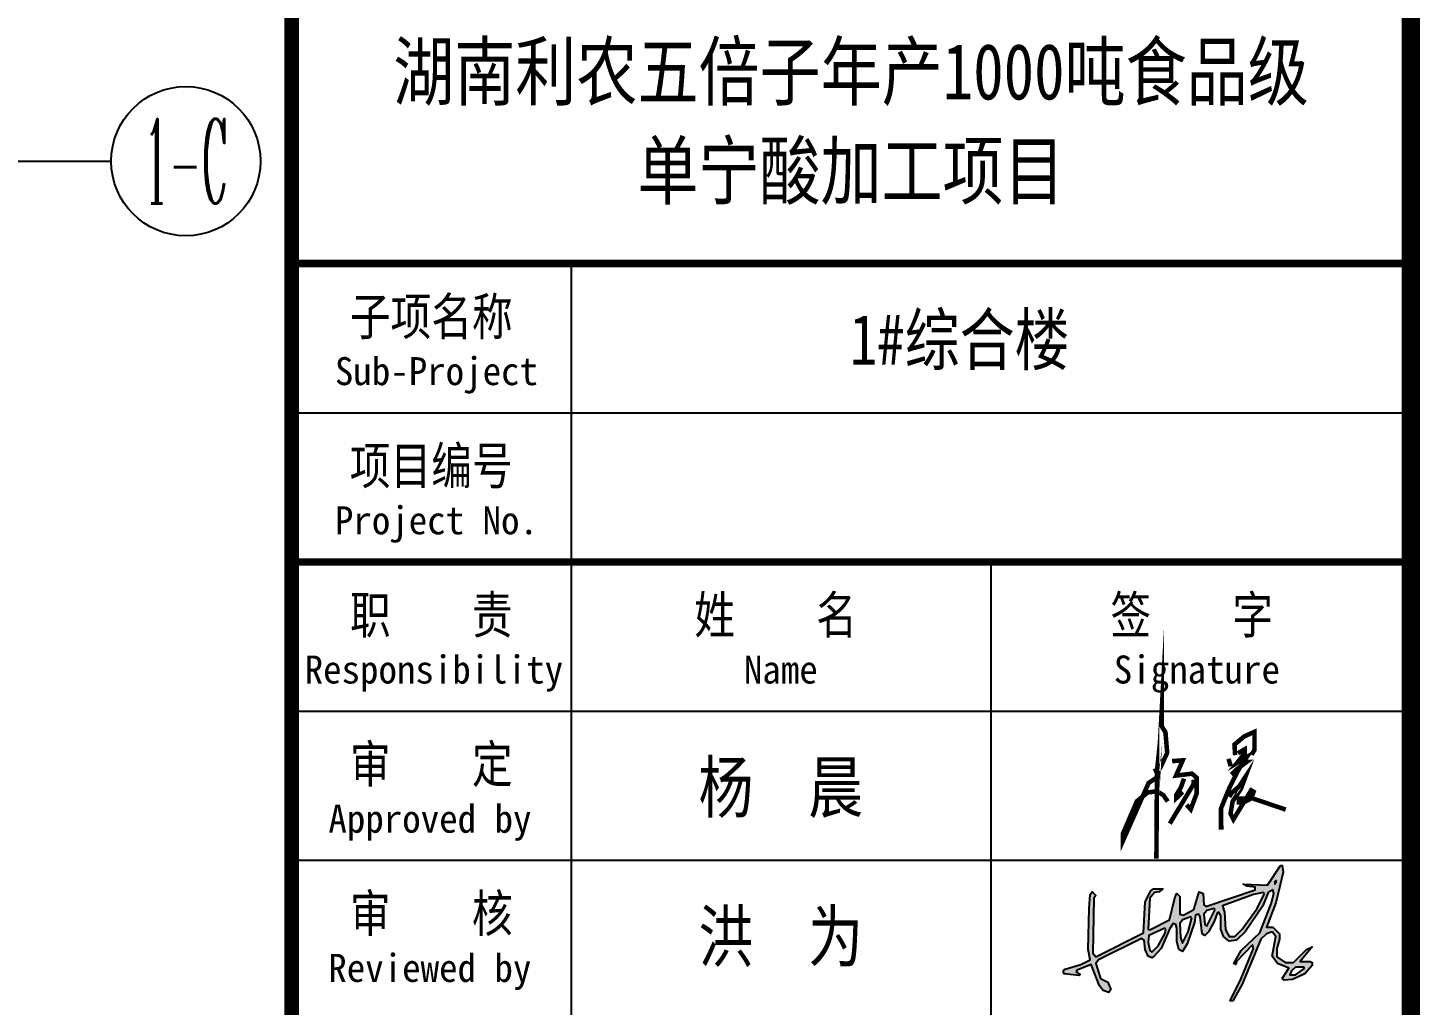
# Model space of a CAD drawing. Extents: x -6243262 to 3079315, y -2914302 to 172723.
# Drawn here: x -2385797 to -2378333, y -716927 to -711687 of the extents above; entities that cross this region are included whole.
import ezdxf
from ezdxf.enums import TextEntityAlignment as Align

# ---------------------------------------------------------------- set-up
doc = ezdxf.new("R2010")
doc.units = 0
doc.header["$LTSCALE"] = 1000
for name, color, linetype in [('AXIS', 3, 'Continuous'), ('AXIS_TEXT', 7, 'Continuous'), ('P-图框', 7, 'Continuous'), ('PUB_TITLE', 4, 'Continuous')]:
    doc.layers.add(name, color=color, linetype=linetype)
doc.styles.add('_TCH_AXIS', font='COMPLEX', dxfattribs={"bigfont": 'GBCBIG'})
doc.styles.add('COMPLEX', font='COMPLEX')
doc.styles.add('STYLE-ARIAL', font='')
doc.styles.add('图签', font='', dxfattribs={"width": 0.66})
doc.styles.get('STYLE-ARIAL').set_extended_font_data('NSimSun')
doc.styles.get('图签').set_extended_font_data('SimSun')

# ---------------------------------------------------------------- blocks, each defined once
blk = doc.blocks.new('A$C00294823')
at = {"linetype": 'Continuous'}
h = blk.add_hatch(color=256, dxfattribs=at)
h.dxf.hatch_style = 1
h.paths.add_polyline_path([(219.000000537997, 123.9999996400775), (206.000000537997, 124.4999996400775), (206.000000537997, 118.9999996400775), (151.21712592026, 100.3944950529215), (150.000000537997, 114.9999996400775), (146.000000537997, 116.9999996400775), (140.000000537997, 97.99999964007746), (129.000000537997, 91.99999964007746), (125.000000537997, 92.99999964007749), (125.000000537997, 111.9999996400775), (122.000000537997, 114.9999996400775), (120.000000537997, 111.9999996400775), (114.000000537997, 86.99999964007748), (90.87183362294488, 74.88524554171683), (93.00000053799702, 109.9999996400775), (98.00000053799702, 115.9999996400775), (103.000000537997, 116.9999996400775), (107.000000537997, 119.9999996400775), (97.00000053799704, 119.9999996400775), (94.00000053799704, 117.9999996400775), (88.00000053799704, 105.9999996400775), (86.00000053799705, 72.99999964007749), (35.00000053799704, 46.99999964007747), (32.00000053799704, 50.99999964007748), (33.00000053799704, 109.9999996400775), (35.00000053799704, 112.9999996400775), (31.00000053799704, 116.9999996400775), (29.00000053799704, 113.9999996400775), (28.00000053799704, 98.99999964007745), (27.00000053799704, 54.9999996400775), (29.00000053799704, 43.99999964007748), (19.00000053799703, 38.99999964007748), (2.00000053799704, 33.99999964007748), (5.379970389185471e-07, 31.99999964007748), (1.000000537997039, 28.99999964007748), (17.00000053799704, 26.99999964007748), (18.00000053799704, 28.99999964007748), (12.22222276021926, 31.88888852896637), (30.00000053799704, 38.99999964007748), (39.00000053799704, 15.99999964007748), (43.00000053799704, 10.99999964007748), (49.00000053799704, 8.999999640077476), (51.00000053799704, 11.99999964007748), (48.00000053799704, 19.99999964007748), (40.00000053799704, 23.99999964007748), (35.00000053799704, 39.99999964007748), (38.00000053799704, 43.99999964007748), (86.66666720466371, 68.3333329734108), (88.00000053799705, 54.99999964007748), (91.00000053799702, 47.99999964007748), (95.00000053799704, 45.99999964007748), (97.00000053799704, 46.99999964007748), (105.000000537997, 55.99999964007749), (114.0000005379971, 76.9999996400775), (118.000000537997, 82.99999964007748), (121.000000537997, 81.99999964007746), (122.000000537997, 77.99999964007755), (122.000000537997, 63.99999964007748), (124.000000537997, 54.99999964007748), (128.000000537997, 52.99999964007748), (133.000000537997, 60.9999996400775), (141.000000537997, 83.9999996400774), (142.000000537997, 91.99999964007748), (145.000000537997, 92.99999964007748), (147.000000537997, 89.99999964007748), (149.000000537997, 71.99999964007748), (152.000000537997, 69.99999964007748), (156.000000537997, 73.99999964007748), (162.000000537997, 84.99999964007743), (166.000000537997, 96.9999996400775), (169.000000537997, 90.99999964007739), (169.000000537997, 76.99999964007746), (172.000000537997, 68.99999964007749), (178.0000005379971, 63.99999964007748), (186.000000537997, 64.99999964007748), (195.000000537997, 73.99999964007746), (214.0000005379971, 101.9999996400775), (220.000000537997, 115.9999996400775), (225.000000537997, 118.9999996400775), (226.0000005379971, 114.9999996400775), (223.000000537997, 103.9999996400776), (211.000000537997, 72.99999964007745), (191.000000537997, 53.9999996400775), (183.000000537997, 39.99999964007747), (183.7547175191291, 39.62264114951144), (203.000000537997, 59.99999964007748), (204.000000537997, 55.9999996400775), (191.0000005379972, 23.99999964007766), (179.0000005379971, -3.599225237849168e-07), (182.000000537997, -3.599225237849168e-07), (192.0000005379971, 17.99999964007754), (212.000000537997, 65.99999964007748), (218.000000537997, 71.99999964007748), (224.000000537997, 73.99999964007748), (228.000000537997, 68.99999964007748), (224.000000537997, 47.99999964007749), (230.0000005379971, 39.99999964007746), (242.000000537997, 34.99999964007747), (235.0000005379971, 23.99999964007746), (237.0000005379971, 21.99999964007748), (246.000000537997, 22.99999964007748), (259.000000537997, 28.99999964007746), (267.000000537997, 37.99999964007751), (267.000000537997, 40.99999964007745), (265.0000005379971, 41.99999964007748), (254.000000537997, 41.99999964007748), (267.000000537997, 57.99999964007746), (261.000000537997, 54.99999964007748), (247.0000005379971, 40.99999964007748), (238.0000005379971, 40.99999964007748), (229.0000005379971, 46.99999964007748), (229.0000005379971, 55.9999996400776), (232.000000537997, 65.99999964007739), (232.000000537997, 71.9999996400775), (225.000000537997, 78.99999964007748), (218.0000005379971, 78.99999964007746), (228.000000537997, 104.9999996400774), (236.000000537997, 137.9999996400775), (235.000000537997, 144.9999996400775), (233.000000537997, 144.9999996400775)])
h.paths.add_polyline_path([(91.00000053799704, 62.99999964007748), (92.00000053799702, 69.99999964007748), (110.3246758626724, 78.62337626345409), (109.0000005379971, 71.9999996400775), (102.000000537997, 58.99999964007746), (93.72727326526976, 50.7272723673502)], flags=16)
h.paths.add_polyline_path([(126.000000537997, 67.99999964007748), (124.804348364084, 85.93478224877313), (138.390244440436, 90.4634142742238), (134.000000537997, 73.99999964007742), (128.000000537997, 61.99999964007747)], flags=16)
h.paths.add_polyline_path([(152.000000537997, 81.99999964007748), (150.7111116491081, 96.17777741785525), (163.7142862522828, 99.4285710686489), (154.000000537997, 79.99999964007746)], flags=16)
h.paths.add_polyline_path([(174.000000537997, 75.99999964007748), (173.000000537997, 94.9999996400775), (171.000000537997, 101.9999996400775), (204.000000537997, 113.9999996400775), (216.650000537997, 116.2999996400775), (208.000000537997, 98.9999996400775), (192.0000005379971, 76.99999964007756), (184.000000537997, 68.99999964007748), (178.000000537997, 68.99999964007748)], flags=16)
h.paths.add_polyline_path([(227.0000005379971, 124.9999996400775), (227.000000537997, 127.9999996400775), (228.0000005379971, 125.9999996400775)], flags=16)
h.paths.add_polyline_path([(228.000000537997, 126.9999996400775), (228.000000537997, 128.9999996400775), (229.000000537997, 127.9999996400775)], flags=16)
h.paths.add_polyline_path([(243.000000537997, 27.99999964007747), (245.0000005379971, 31.99999964007748), (249.000000537997, 35.99999964007748), (260.4285719665684, 35.99999964007748), (249.000000537997, 27.99999964007748)], flags=16)
for points in [[(233.000000537997, 144.9999996400775), (235.000000537997, 144.9999996400775), (236.000000537997, 137.9999996400775), (228.000000537997, 104.9999996400775), (218.000000537997, 78.99999964007748), (225.000000537997, 78.99999964007748), (232.000000537997, 71.99999964007748), (232.000000537997, 65.99999964007748), (229.000000537997, 55.99999964007748), (229.000000537997, 46.99999964007748), (238.000000537997, 40.99999964007748), (247.000000537997, 40.99999964007748), (261.000000537997, 54.99999964007748), (267.000000537997, 57.99999964007748), (254.000000537997, 41.99999964007748), (265.000000537997, 41.99999964007748), (267.000000537997, 40.99999964007748), (267.000000537997, 37.99999964007748), (259.000000537997, 28.99999964007748), (246.000000537997, 22.99999964007748), (237.000000537997, 21.99999964007748), (235.000000537997, 23.99999964007748), (242.000000537997, 34.99999964007748), (230.000000537997, 39.99999964007748), (224.000000537997, 47.99999964007748), (228.000000537997, 68.99999964007748), (224.000000537997, 73.99999964007748), (218.000000537997, 71.99999964007748), (212.000000537997, 65.99999964007748), (192.000000537997, 17.99999964007748), (182.000000537997, -3.599225237849168e-07), (179.000000537997, -3.599225237849168e-07), (191.000000537997, 23.99999964007748), (204.000000537997, 55.99999964007748), (203.000000537997, 59.99999964007748), (186.000000537997, 41.99999964007748), (185.000000537997, 38.99999964007748), (183.000000537997, 39.99999964007748), (191.000000537997, 53.99999964007748), (211.000000537997, 72.99999964007748), (223.000000537997, 103.9999996400775), (226.000000537997, 114.9999996400775), (225.000000537997, 118.9999996400775), (220.000000537997, 115.9999996400775), (214.000000537997, 101.9999996400775), (195.000000537997, 73.99999964007748), (186.000000537997, 64.99999964007748), (178.000000537997, 63.99999964007748), (172.000000537997, 68.99999964007748), (169.000000537997, 76.99999964007748), (169.000000537997, 90.99999964007748), (167.000000537997, 94.99999964007748), (165.000000537997, 93.99999964007748), (162.000000537997, 84.99999964007748), (156.000000537997, 73.99999964007748), (152.000000537997, 69.99999964007748), (149.000000537997, 71.99999964007748), (147.000000537997, 89.99999964007748), (145.000000537997, 92.99999964007748), (142.000000537997, 91.99999964007748), (141.000000537997, 83.99999964007748), (133.000000537997, 60.99999964007748), (128.000000537997, 52.99999964007748), (124.000000537997, 54.99999964007748), (122.000000537997, 63.99999964007748), (122.000000537997, 77.99999964007748), (121.000000537997, 81.99999964007748), (118.000000537997, 82.99999964007748), (114.000000537997, 76.99999964007748), (105.000000537997, 55.99999964007748), (97.00000053799704, 46.99999964007748), (95.00000053799704, 45.99999964007748), (91.00000053799704, 47.99999964007748), (88.00000053799704, 54.99999964007748), (87.00000053799704, 64.99999964007748), (84.00000053799704, 66.99999964007748), (38.00000053799704, 43.99999964007748), (35.00000053799704, 39.99999964007748), (40.00000053799704, 23.99999964007748), (48.00000053799704, 19.99999964007748), (51.00000053799704, 11.99999964007748), (49.00000053799704, 8.999999640077476), (43.00000053799704, 10.99999964007748), (39.00000053799704, 15.99999964007748), (30.00000053799704, 38.99999964007748), (15.00000053799704, 32.99999964007748), (14.00000053799704, 30.99999964007748), (18.00000053799704, 28.99999964007748), (17.00000053799704, 26.99999964007748), (1.000000537997039, 28.99999964007748), (5.379970389185473e-07, 31.99999964007748), (2.000000537997039, 33.99999964007748), (19.00000053799704, 38.99999964007748), (29.00000053799704, 43.99999964007748), (27.00000053799704, 54.99999964007748), (28.00000053799704, 98.99999964007748), (29.00000053799704, 113.9999996400775), (31.00000053799704, 116.9999996400775), (35.00000053799704, 112.9999996400775), (33.00000053799704, 109.9999996400775), (32.00000053799704, 50.99999964007748), (35.00000053799704, 46.99999964007748), (86.00000053799704, 72.99999964007748), (88.00000053799704, 105.9999996400775), (94.00000053799704, 117.9999996400775), (97.00000053799704, 119.9999996400775), (107.000000537997, 119.9999996400775), (103.000000537997, 116.9999996400775), (98.00000053799704, 115.9999996400775), (93.00000053799704, 109.9999996400775), (91.00000053799704, 76.99999964007748), (93.00000053799704, 75.99999964007748), (114.000000537997, 86.99999964007748), (120.000000537997, 111.9999996400775), (122.000000537997, 114.9999996400775), (125.000000537997, 111.9999996400775), (125.000000537997, 92.99999964007748), (129.000000537997, 91.99999964007748), (140.000000537997, 97.99999964007748), (146.000000537997, 116.9999996400775), (150.000000537997, 114.9999996400775), (151.000000537997, 102.9999996400775), (153.000000537997, 100.9999996400775), (206.000000537997, 118.9999996400775), (206.000000537997, 121.9999996400775), (197.000000537997, 122.9999996400775), (193.000000537997, 124.9999996400775), (219.000000537997, 123.9999996400775), (233.000000537997, 144.9999996400775)], [(228.000000537997, 125.9999996400775), (227.000000537997, 127.9999996400775), (227.000000537997, 124.9999996400775), (228.000000537997, 125.9999996400775)], [(229.000000537997, 127.9999996400775), (228.000000537997, 128.9999996400775), (228.000000537997, 126.9999996400775), (229.000000537997, 127.9999996400775)], [(216.000000537997, 114.9999996400775), (215.000000537997, 115.9999996400775), (204.000000537997, 113.9999996400775), (171.000000537997, 101.9999996400775), (173.000000537997, 94.99999964007748), (174.000000537997, 75.99999964007748), (178.000000537997, 68.99999964007748), (184.000000537997, 68.99999964007748), (192.000000537997, 76.99999964007748), (208.000000537997, 98.99999964007748), (216.000000537997, 114.9999996400775)], [(138.000000537997, 88.99999964007748), (137.000000537997, 89.99999964007748), (128.000000537997, 86.99999964007748), (125.000000537997, 82.99999964007748), (126.000000537997, 67.99999964007748), (128.000000537997, 61.99999964007748), (134.000000537997, 73.99999964007748), (138.000000537997, 88.99999964007748)], [(163.000000537997, 97.99999964007748), (162.000000537997, 98.99999964007748), (154.000000537997, 96.99999964007748), (151.000000537997, 92.99999964007748), (152.000000537997, 81.99999964007748), (154.000000537997, 79.99999964007748), (163.000000537997, 97.99999964007748)], [(110.000000537997, 76.99999964007748), (109.000000537997, 77.99999964007748), (92.00000053799704, 69.99999964007748), (91.00000053799704, 62.99999964007748), (93.00000053799704, 53.99999964007748), (95.00000053799704, 51.99999964007748), (102.000000537997, 58.99999964007748), (109.000000537997, 71.99999964007748), (110.000000537997, 76.99999964007748)], [(259.000000537997, 34.99999964007748), (258.000000537997, 35.99999964007748), (249.000000537997, 35.99999964007748), (245.000000537997, 31.99999964007748), (243.000000537997, 27.99999964007748), (249.000000537997, 27.99999964007748), (259.000000537997, 34.99999964007748)]]:
    blk.add_lwpolyline(points, dxfattribs=at)
blk = doc.blocks.new('A$C9ec033b9')
at = {"const_width": 0.3}
for points in [[(-2.52999056695262, 0.1383978496014606), (-2.110027906252071, 0.361462214437779), (-1.641571502259467, 1.372591716673924), (-1.755792142590508, 2.741000454640016), (-2.012365633447189, 3.144825889350614), (-2.012365633447189, 4.023876217223005), (-2.119465247669723, 2.063517045957269), (-2.320009236631449, 0.1511383501056116), (-2.356866298941895, -5.622258406336186), (-2.328427734377328, -1.167559470079141), (-2.935925792320631, -1.244599247729639), (-3.651645955746062, -1.832917818101123), (-4.578980277816299, -3.986869921151083), (-4.578980277816299, -4.466753265500301), (-4.218812581442762, -3.654643368266989), (-3.791011338180397, -2.690032640442951), (-3.435416527208872, -1.8882337329851), (-2.870738006196916, -0.6149906845239457), (-2.322554884420242, -0.247619284724351), (-2.328427734377328, -1.167559470079141), (-1.900237024121452, -1.419271519524045), (-1.604715406720061, -1.843783935444662)], [(2.857522966049146, 1.221692085178802), (2.810864100290928, 1.921070803829934), (3.464082419988699, 2.471249410300516), (4.135964672605041, 2.76965061709052), (4.135964672605041, 2.322048315720167), (4.135964672605041, 1.566719063790515), (3.93999821000034, 1.24966735180351)], [(3.044156495423522, 1.352242674533045), (3.492077352711931, 1.613343853270635), (3.492077352711931, 1.352242674533045), (3.277448890556116, 1.081815751997055), (2.980415063037071, 0.7075599657255225), (3.40187253250042, 0.9616322304063942), (3.613274009607267, 1.089073920127703), (3.391518719028682, 0.7703803127806168), (3.613094193628058, 0.7703803127806168), (2.996378141746391, 0.3127852308680303), (2.60110802098643, -0.06084279116475955), (3.084726424014661, 0.3783384774869774), (3.204182350484189, 0.4669731810863595), (3.029485209495761, 0.1642649263667408), (2.489207562932279, -0.9103548840794247), (1.914034374814946, -2.314533100317931), (1.914034374814946, -3.56480363412993), (2.094126923708245, -3.56480363412993)], [(-1.316455959808081, 0.829779986088397), (-0.6126944025745615, 0.8812832801195327), (-1.058291210560128, -0.1298727464163676), (0, 0), (0.3063472012872808, -0.269023099943297), (0.3063472012872808, -1.317285625438672), (-0.08354976400732994, -2.365549133304739), (-0.3527643813285977, -2.059419534401968)], [(2.417227774567436, 0.9846022653218824), (2.566146740922704, 0.4935187940427568)], [(2.463786099047866, -1.537849830376217), (2.624920825124718, -1.282113434863277), (3.136758837325033, -0.8179973071673885), (3.534855713543948, -0.2118062774534337), (3.241022028727457, -0.9979606835695449), (2.691270304494537, -1.831474700244144), (2.549093401117716, -2.655516598344548), (2.738663894648198, -3.034385623526759), (3.193630372115877, -2.28611772696604), (3.545327781699598, -1.707692955184029), (3.914733683865052, -1.100143627729267), (4.078716163639911, -1.199849269964034), (3.913994767004624, -1.642039205267793), (3.431068522157148, -1.895611274492694), (3.098845125350635, -1.895611274492694), (3.098845125350635, -1.642039205267793), (3.383200865588151, -1.642039205267793), (4.018257958407048, -1.642039205267793), (6.207786910585128, -2.380835965654114)], [(0.09283242665696889, -0.3988968287303578), (0.1206823480315506, -0.6679199286736548), (-0.5848444811999798, -1.836779558187118), (-1.473656308546197, -3.309290907345712)], [(-0.5293379870709032, -0.3264413105789572), (-0.7242855029762723, -0.8923183670558501), (-1.030634637747426, -1.393258067924762), (-1.030634637747426, -1.615898044139612), (-0.6128877510782331, -1.217001215438358)]]:
    blk.add_lwpolyline(points, dxfattribs=at)
blk = doc.blocks.new('TQ-A2')
at = {"layer": 'P-图框'}
for p, q in [((-4500.000000000116, 12200.00022238411), (-4500, 19400.00022238411)), ((-6000, 18600.00022238411), (0, 18600.00022238411)), ((-2250.000000000175, 12200.00022238411), (-2250.000000000058, 17800.00022238411)), ((-6000, 17000.00022238411), (0, 17000.00022238411)), ((-6000, 16200.00022238411), (0, 16200.00022238411))]:
    blk.add_line(p, q, dxfattribs=at)
at = {"layer": 'P-图框', "const_width": 80}
blk.add_lwpolyline([(-6000, 40000), (-6000, 0)], dxfattribs=at)
at = {"layer": 'P-图框'}
blk.add_lwpolyline([(-6000, 31900.00022238411), (-6000, 0), (0, 0), (0, 31900.00022238411)], close=True, dxfattribs=at)
at = {"layer": 'P-图框', "linetype": 'Continuous', "const_width": 40}
for points in [[(-6000, 19400.00022238411), (0, 19400.00022238411)], [(-6000, 17800.00022238411), (0, 17800.00022238411)]]:
    blk.add_lwpolyline(points, dxfattribs=at)
at = {"xscale": 5, "yscale": 5, "zscale": 5}
blk.add_blockref('A$C00294823', (-1863.95214162895, 15446.56688986253), dxfattribs=at)
at = {"layer": 'P-图框', "xscale": 81, "yscale": 81, "zscale": 81}
blk.add_blockref('A$C9ec033b9', (-1173.16497703697, 16664.70394198259), dxfattribs=at)
at = {"layer": 'P-图框', "color": 6, "style": '图签', "width": 0.8}
for s, height, p in [('湖南利农五倍子年产1000吨食品级', 300, (-3001.347376541351, 20429.72782417876)), ('单宁酸加工项目', 300, (-3001.347376541351, 19897.74745540752)), ('1#综合楼', 270, (-2418.780584463966, 18992.04124669859)), ('杨  晨', 270, (-3377.847491015447, 16592.04124669859)), ('洪  为', 270, (-3377.847491015447, 15792.04124669859))]:
    blk.add_text(s, height=height, dxfattribs=at).set_placement(p, align=Align.MIDDLE_CENTER)
at = {"layer": 'P-图框'}
for s, height, style, width, p in [('子项名称', 200, '图签', 0.8, (-5251.420774616476, 19116.03740748495)), ('Sub-Project', 150, 'STYLE-ARIAL', 0.9700000000000001, (-5223.721875714778, 18823.08678610949)), ('项目编号', 200, '图签', 0.8, (-5251.420774616476, 18316.03740748495)), ('Project No.', 150, 'STYLE-ARIAL', 0.9700000000000001, (-5223.721875714778, 18023.08678610949)), ('职    责', 200, '图签', 0.8, (-5251.420774616476, 17516.03740748495)), ('姓    名', 200, '图签', 0.8, (-3405.230261092714, 17516.03740748495)), ('签    字', 200, '图签', 0.8, (-1174.624293331231, 17516.03740748495)), ('Responsibility', 150, 'STYLE-ARIAL', 0.9700000000000001, (-5237.510885664669, 17223.08678610949)), ('Name', 150, 'STYLE-ARIAL', 0.9700000000000001, (-3377.531362191017, 17223.08678610949)), ('Signature', 150, 'STYLE-ARIAL', 0.9700000000000001, (-1146.925394429534, 17223.08678610949)), ('审    定', 200, '图签', 0.8, (-5251.420774616476, 16716.03740748495)), ('Approved by', 150, 'STYLE-ARIAL', 0.9700000000000001, (-5258.575103235606, 16423.08678610949)), ('审    核', 200, '图签', 0.8, (-5251.420774616476, 15916.03740748495)), ('Reviewed by', 150, 'STYLE-ARIAL', 0.9700000000000001, (-5259.182367141068, 15623.08678610949))]:
    blk.add_text(s, height=height, dxfattribs=dict(at, style=style, width=width)).set_placement(p, align=Align.MIDDLE_CENTER)
blk = doc.blocks.new('_AXISO')
at = {"color": 0}
blk.add_circle((0, 0), 0.5, dxfattribs=at)
at = {"layer": 'AXIS_TEXT', "color": 0, "style": 'COMPLEX', "width": 1.041666666666667}
blk.add_attdef('A', text='', height=0.56, dxfattribs=at).set_placement((-0.25, -0.28), (0.25, -0.28), align=Align.FIT)

msp = doc.modelspace()

# ---------------------------------------------------------------- linework, layer by layer
at = {"layer": 'AXIS'}
msp.add_line((-2388150.379809696, -712401.5707752127), (-2385350.379809696, -712401.5707752127), dxfattribs=at)
at = {"layer": 'PUB_TITLE', "const_width": 100}
msp.add_lwpolyline([(-2435282.923189898, -732350.4982506996), (-2378382.923189898, -732350.4982506996), (-2378382.923189898, -692350.4982506996), (-2435282.923189898, -692350.4982506996)], close=True, dxfattribs=at)

# ---------------------------------------------------------------- block references
at = {"layer": 'AXIS'}
ref = msp.add_blockref('_AXISO', (-2384950.379809696, -712401.5707752127), dxfattribs=dict(at, xscale=800, yscale=800, zscale=800))
ref.add_attrib('A', '1-C', dxfattribs={"layer": 'AXIS_TEXT', "height": 452.5483399593904, "style": '_TCH_AXIS', "width": 0.3749999999998704}).set_placement((-2385176.653979676, -712627.8449451925), (-2384724.105639717, -712627.8449451925), align=Align.FIT)
at = {"layer": 'P-图框'}
msp.add_blockref('TQ-A2', (-2378382.923189898, -732350.4982506996), dxfattribs=at)

doc.saveas('drawing.dxf')
